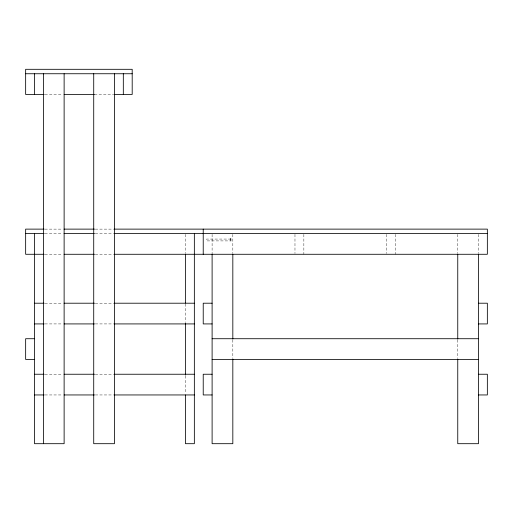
<?xml version="1.0" encoding="UTF-8"?>
<svg xmlns="http://www.w3.org/2000/svg" width="513" height="513" viewBox="0 0 513 513"><rect width="100%" height="100%" fill="white"/><g stroke="black" fill="none" stroke-linecap="round" stroke-linejoin="round"><path stroke-width="0.38" stroke-dasharray="2.56 1.92" d="M44.926 94.463L62.528 94.463M94.52 94.463L113.719 94.463M44.849 229.125L62.445 229.125M95.238 229.125L113.636 229.125M44.849 233.562L62.496 233.562M95.238 233.562L113.642 233.562M230.972 239.064L206.559 239.064L206.559 240.905L230.972 240.905M44.92 254.281L62.496 254.281M95.258 254.281L113.642 254.281M44.92 303.209L62.496 303.209M95.258 303.209L113.642 303.209M44.92 323.921L62.496 323.921M95.258 323.921L113.642 323.921M44.92 374.24L62.496 374.24M95.258 374.24L113.642 374.24M44.92 394.952L62.496 394.952M95.258 394.952L113.642 394.952M478.469 234.358L478.469 253.537M457.756 234.364L457.756 253.537M457.756 339.83L457.756 358.202M395.6 234.358L395.6 254.281M386.725 234.358L386.725 253.486M303.856 234.358L303.856 254.281M294.975 234.358L294.975 253.486M232.825 234.364L232.825 253.537M232.825 339.83L232.825 358.202M212.106 234.358L212.106 254.281M185.469 234.364L185.469 253.537M185.469 303.876L185.469 322.247M185.469 375.779L185.469 393.362M230.972 238.59L230.234 238.59L230.234 241.386L230.972 241.386L230.972 238.59"/><path stroke-width="0.77" d="M25.65 73.744L132.194 73.744M44.124 94.463L25.65 94.463L25.65 69.306L132.194 69.306L132.194 94.463L114.521 94.463M64.125 94.463L94.52 94.463M44.047 229.125L25.65 229.125L25.65 254.281L44.118 254.281M64.048 229.125L94.443 229.125M114.437 229.125L487.35 229.125L487.35 254.281L114.437 254.281M25.65 233.562L44.118 233.562M64.048 233.562L94.463 233.562M114.437 233.562L487.35 233.562M64.093 254.281L94.463 254.281M34.531 303.209L44.118 303.209M64.093 303.209L94.463 303.209M114.437 303.209L194.35 303.209M212.106 303.209L203.225 303.209L203.225 323.921L212.106 323.921M478.469 303.209L487.35 303.209L487.35 323.921L478.469 323.921M34.531 323.921L44.118 323.921M64.093 323.921L94.463 323.921M114.437 323.921L194.35 323.921M34.531 338.721L25.65 338.721L25.65 359.44L34.531 359.44M212.106 338.721L478.469 338.721M212.106 359.44L478.469 359.44M34.531 374.24L44.118 374.24M64.093 374.24L94.463 374.24M114.437 374.24L194.35 374.24M212.106 374.24L203.225 374.24L203.225 394.952L212.106 394.952M478.469 374.24L487.35 374.24L487.35 394.952L478.469 394.952M34.531 394.952L44.118 394.952M64.093 394.952L94.463 394.952M114.437 394.952L194.35 394.952M478.469 254.339L478.469 443.694L457.756 443.694L457.756 359.004M457.756 254.339L457.756 339.029M232.825 254.339L232.825 339.029M232.825 359.004L232.825 443.694L212.106 443.694L212.106 254.339M203.225 229.125L203.225 254.281M194.35 233.562L194.35 443.694L185.469 443.694L185.469 394.959M185.469 254.339L185.469 303.074M185.469 323.049L185.469 374.984M123.319 73.744L123.319 94.463M114.437 73.744L114.437 443.694L93.719 443.694L93.719 73.744M64.125 73.744L64.125 443.694L34.531 443.694L34.531 233.562M43.406 73.744L43.406 443.694M34.531 73.744L34.531 94.463"/></g></svg>
